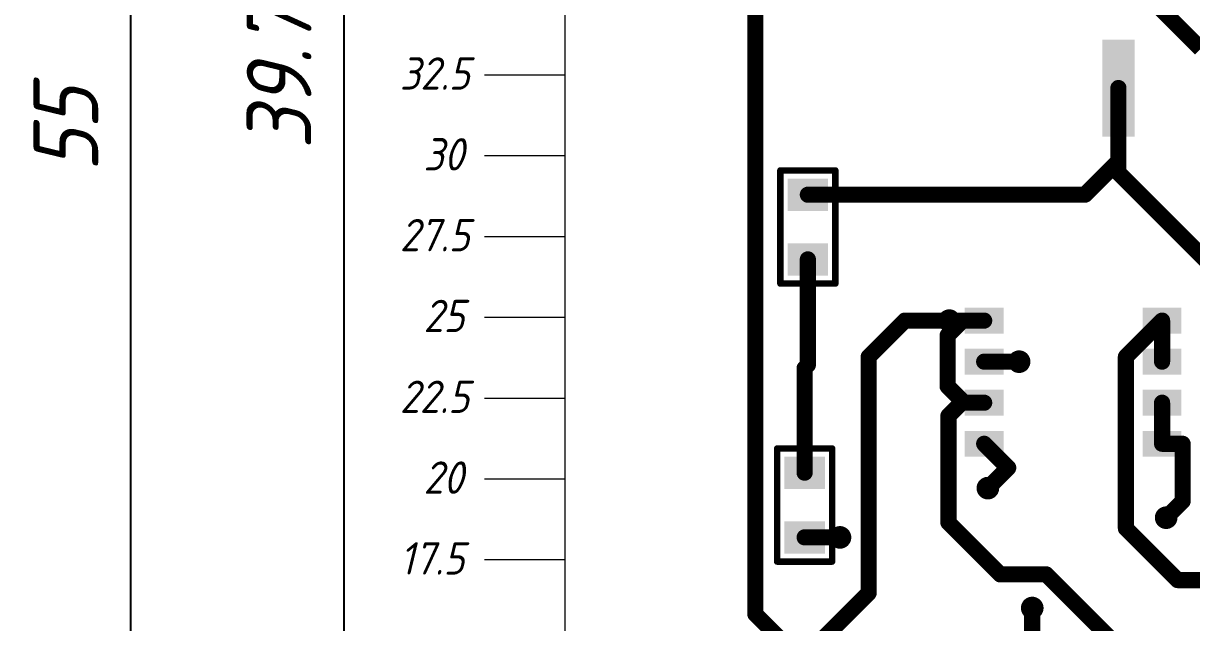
# Model space of a CAD drawing. Header units: millimetres. Extents: x -963 to 6509, y -1367 to 453.
# Drawn here: x 47.68 to 83.8, y 178.13 to 196.66 of the extents above; entities that cross this region are included whole.
import ezdxf

# ---------------------------------------------------------------- set-up
doc = ezdxf.new("R2010")
doc.units = ezdxf.units.MM
doc.header["$LTSCALE"] = 0.5
doc.layers.get('0').update_dxf_attribs({"lineweight": 60})
doc.layers.get('Defpoints').update_dxf_attribs({"color": 5})
for name, color, linetype in [('3-размеры', 6, 'Continuous'), ('TopLayer', 1, 'Continuous'), ('TopOverlay', 2, 'Continuous'), ('TopPaste', 8, 'Continuous'), ('ViaHoleLayer', 16, 'Continuous')]:
    doc.layers.add(name, color=color, linetype=linetype)
doc.layers.add('Для ПП', color=30, linetype='Continuous', lineweight=20)
doc.styles.get("Standard").update_dxf_attribs({"font": 'isocpeui.ttf', "width": 0.9})
doc.dimstyles.new('Standart', dxfattribs={"dimtxt": 5, "dimasz": 5, "dimexe": 2, "dimexo": 0, "dimgap": 1, "dimtad": 1, "dimtoh": 1, "dimdec": 1, "dimtxsty": 'Standard', "dimcen": 2.5, "dimadec": 0, "dimazin": 0, "dimtfac": 1, "dimtdec": 1, "dimtmove": 0, "dimatfit": 3, "dimldrblk": 'DOTSMALL', "dimfxl": 1, "dimarcsym": 0})

# ---------------------------------------------------------------- blocks, each defined once
blk = doc.blocks.new('R0805_21')
at = {"layer": 'TopLayer'}
for points in [[(-1.49997922, -0.62500764), (-0.4999812199999999, -0.62500764), (-1.49997922, 0.6249924), (-0.4999812199999999, 0.6249924)], [(0.5000167799999999, -0.62500764), (1.50001478, -0.62500764), (0.5000167799999999, 0.6249924), (1.50001478, 0.6249924)]]:
    blk.add_solid(points, dxfattribs=at)
at = {"layer": 'TopOverlay', "const_width": 0.1999996}
for points in [[(-1.74999142, 0.8499779799999999), (1.75002698, 0.8499779799999999)], [(-1.74999142, 0.8499779799999999), (-1.74999142, -0.84999322)], [(1.75002698, 0.8499779799999999), (1.75002698, -0.84999322)], [(-1.74999142, -0.84999322), (1.75002698, -0.84999322)]]:
    blk.add_lwpolyline(points, dxfattribs=at)
at = {"layer": 'TopOverlay', "const_width": 0.0999998}
for points in [[(-1.79999132, 0.8499779799999999, 1), (-1.69999152, 0.8499779799999999, 1)], [(-1.79999132, 0.8499779799999999, 1), (-1.69999152, 0.8499779799999999, 1)], [(1.70002708, 0.8499779799999999, 1), (1.80002688, 0.8499779799999999, 1)], [(1.70002708, 0.8499779799999999, 1), (1.80002688, 0.8499779799999999, 1)], [(-1.79999132, -0.84999322, 1), (-1.69999152, -0.84999322, 1)], [(-1.79999132, -0.84999322, 1), (-1.69999152, -0.84999322, 1)], [(1.70002708, -0.84999322, 1), (1.80002688, -0.84999322, 1)], [(1.70002708, -0.84999322, 1), (1.80002688, -0.84999322, 1)]]:
    blk.add_lwpolyline(points, format="xyb", close=True, dxfattribs=at)
at = {"layer": 'TopPaste'}
for points in [[(-1.49997922, -0.62500764), (-0.4999812199999999, -0.62500764), (-1.49997922, 0.6249924), (-0.4999812199999999, 0.6249924)], [(0.5000167799999999, -0.62500764), (1.50001478, -0.62500764), (0.5000167799999999, 0.6249924), (1.50001478, 0.6249924)]]:
    blk.add_solid(points, dxfattribs=at)
blk = doc.blocks.new('R0805_23')
at = {"layer": 'TopLayer'}
for points in [[(-1.49998176, -0.6249695399999999), (-0.49998376, -0.6249695399999999), (-1.49998176, 0.6250304999999999), (-0.49998376, 0.6250304999999999)], [(0.5000142399999999, -0.6249695399999999), (1.50001224, -0.6249695399999999), (0.5000142399999999, 0.6250304999999999), (1.50001224, 0.6250304999999999)]]:
    blk.add_solid(points, dxfattribs=at)
at = {"layer": 'TopOverlay', "const_width": 0.1999996}
for points in [[(-1.74999396, 0.85001608), (-1.74999396, -0.85000592)], [(-1.74999396, 0.85001608), (1.75002444, 0.85001608)], [(1.75002444, 0.85001608), (1.75002444, -0.85000592)], [(-1.74999396, -0.85000592), (1.75002444, -0.85000592)]]:
    blk.add_lwpolyline(points, dxfattribs=at)
at = {"layer": 'TopOverlay', "const_width": 0.0999998}
for points in [[(-1.79999386, 0.85001608, 1), (-1.69999406, 0.85001608, 1)], [(-1.79999386, 0.85001608, 1), (-1.69999406, 0.85001608, 1)], [(1.70002454, 0.85001608, 1), (1.80002434, 0.85001608, 1)], [(1.70002454, 0.85001608, 1), (1.80002434, 0.85001608, 1)], [(-1.79999386, -0.85000592, 1), (-1.69999406, -0.85000592, 1)], [(-1.79999386, -0.85000592, 1), (-1.69999406, -0.85000592, 1)], [(1.70002454, -0.85000592, 1), (1.80002434, -0.85000592, 1)], [(1.70002454, -0.85000592, 1), (1.80002434, -0.85000592, 1)]]:
    blk.add_lwpolyline(points, format="xyb", close=True, dxfattribs=at)
at = {"layer": 'TopPaste'}
for points in [[(-1.49998176, -0.6249695399999999), (-0.49998376, -0.6249695399999999), (-1.49998176, 0.6250304999999999), (-0.49998376, 0.6250304999999999)], [(0.5000142399999999, -0.6249695399999999), (1.50001224, -0.6249695399999999), (0.5000142399999999, 0.6250304999999999), (1.50001224, 0.6250304999999999)]]:
    blk.add_solid(points, dxfattribs=at)
blk = doc.blocks.new('SO_8_27')
at = {"layer": 'TopLayer'}
for points in [[(-2.30503984, 3.34998314), (-2.30503984, 2.14998554), (-1.50504144, 3.34998314), (-1.50504144, 2.14998554)], [(-1.03503984, 3.34998314), (-1.03503984, 2.14998554), (-0.23504144, 3.34998314), (-0.23504144, 2.14998554)], [(0.23496016, 3.34998314), (0.23496016, 2.14998554), (1.03495856, 3.34998314), (1.03495856, 2.14998554)], [(1.50496016, 3.34998314), (1.50496016, 2.14998554), (2.30495856, 3.34998314), (2.30495856, 2.14998554)], [(-2.30503984, -2.14998046), (-2.30503984, -3.34997806), (-1.50504144, -2.14998046), (-1.50504144, -3.34997806)], [(-1.03503984, -2.14998046), (-1.03503984, -3.34997806), (-0.23504144, -2.14998046), (-0.23504144, -3.34997806)], [(0.23496016, -2.14998046), (0.23496016, -3.34997806), (1.03495856, -2.14998046), (1.03495856, -3.34997806)], [(1.50496016, -2.14998046), (1.50496016, -3.34997806), (2.30495856, -2.14998046), (2.30495856, -3.34997806)]]:
    blk.add_solid(points, dxfattribs=at)
at = {"layer": 'TopPaste'}
for points in [[(-2.30503984, 3.34998314), (-2.30503984, 2.14998554), (-1.50504144, 3.34998314), (-1.50504144, 2.14998554)], [(-1.03503984, 3.34998314), (-1.03503984, 2.14998554), (-0.23504144, 3.34998314), (-0.23504144, 2.14998554)], [(0.23496016, 3.34998314), (0.23496016, 2.14998554), (1.03495856, 3.34998314), (1.03495856, 2.14998554)], [(1.50496016, 3.34998314), (1.50496016, 2.14998554), (2.30495856, 3.34998314), (2.30495856, 2.14998554)], [(-2.30503984, -2.14998046), (-2.30503984, -3.34997806), (-1.50504144, -2.14998046), (-1.50504144, -3.34997806)], [(-1.03503984, -2.14998046), (-1.03503984, -3.34997806), (-0.23504144, -2.14998046), (-0.23504144, -3.34997806)], [(0.23496016, -2.14998046), (0.23496016, -3.34997806), (1.03495856, -2.14998046), (1.03495856, -3.34997806)], [(1.50496016, -2.14998046), (1.50496016, -3.34997806), (2.30495856, -2.14998046), (2.30495856, -3.34997806)]]:
    blk.add_solid(points, dxfattribs=at)
blk = doc.blocks.new('PLS1_S_28')
at = {"layer": 'TopLayer'}
blk.add_solid([(-0.4999736, 1.50001224), (-0.4999736, -1.49998684), (0.5000243999999999, 1.50001224), (0.5000243999999999, -1.49998684)], dxfattribs=at)
at = {"layer": 'TopPaste'}
blk.add_solid([(-0.4999736, 1.50001224), (-0.4999736, -1.49998684), (0.5000243999999999, 1.50001224), (0.5000243999999999, -1.49998684)], dxfattribs=at)
blk = doc.blocks.new('*D155')
at = {"layer": '3-размеры', "color": 0, "lineweight": -2, "transparency": 16777216}
for p, q in [((66.43290486808858, 217.5645519567734), (48.99380456198009, 217.5645519567733)), ((50.99380456198009, 215.5645519567733), (50.99380456198011, 164.5645501967732)), ((66.43290486808856, 162.5645501967733), (48.99380456198011, 162.5645501967732))]:
    blk.add_line(p, q, dxfattribs=at)
at = {"layer": '3-размеры', "color": 0, "transparency": 16777216}
for points in [[(50.66047122864676, 215.5645519567733), (51.32713789531343, 215.5645519567733), (50.99380456198009, 217.5645519567733)], [(50.66047122864677, 164.5645501967732), (51.32713789531344, 164.5645501967732), (50.99380456198011, 162.5645501967732)]]:
    blk.add_solid(points, dxfattribs=at)
at = {"layer": 'Defpoints', "color": 0, "transparency": 16777216}
for p in [(66.43290486808858, 217.5645519567734), (50.99380456198011, 162.5645501967732), (66.43290486808856, 162.5645501967733)]:
    blk.add_point(p, dxfattribs=at)
at = {"layer": '3-размеры', "color": 0, "transparency": 16777216, "insert": (48.99380456198014, 193.3851676116701), "char_height": 2, "attachment_point": 5, "rotation": 90}
blk.add_mtext('55', dxfattribs=at)
blk = doc.blocks.new('_DotSmall')
at = {"color": 0, "linetype": 'ByBlock', "const_width": 0.5}
blk.add_lwpolyline([(-0.0625, 0, 1), (0.0625, 0, 1)], format="xyb", close=True, dxfattribs=at)
blk = doc.blocks.new('*D162')
at = {"layer": '3-размеры', "color": 0, "lineweight": -2, "transparency": 16777216}
for p, q in [((67.93290440808855, 214.0645513367733), (55.59753880904044, 214.0645513367733)), ((57.59753880904044, 176.3645291367732), (57.59753880904044, 212.0645513367733)), ((99.38287706808858, 174.3645291367733), (55.59753880904045, 174.3645291367732))]:
    blk.add_line(p, q, dxfattribs=at)
at = {"layer": '3-размеры', "color": 0, "transparency": 16777216}
for points in [[(57.2642054757071, 212.0645513367733), (57.93087214237377, 212.0645513367733), (57.59753880904044, 214.0645513367733)], [(57.26420547570711, 176.3645291367732), (57.93087214237378, 176.3645291367732), (57.59753880904045, 174.3645291367732)]]:
    blk.add_solid(points, dxfattribs=at)
at = {"layer": 'Defpoints', "color": 0, "transparency": 16777216}
for p in [(57.59753880904044, 214.0645513367733), (67.93290440808855, 214.0645513367733), (99.38287706808858, 174.3645291367733)]:
    blk.add_point(p, dxfattribs=at)
at = {"layer": '3-размеры', "color": 0, "transparency": 16777216, "insert": (55.5846600211617, 194.9640765272341), "char_height": 2, "attachment_point": 5, "rotation": 90}
blk.add_mtext('39.7', dxfattribs=at)

msp = doc.modelspace()

# ---------------------------------------------------------------- linework, layer by layer
at = {"layer": 'TopLayer', "const_width": 0.499999}
for points in [[(80.29147506808852, 199.6609479367732), (84.07607506808853, 195.8763479367732)], [(70.30927506808851, 178.3889051367732), (70.30927506808851, 198.7465479367732)], [(81.53292546808854, 192.3965479367732), (81.53292546808854, 194.6645647367732)], [(80.50097426808853, 191.3645967367732), (81.53292546808854, 192.3965479367732)], [(81.53292546808854, 192.0409479367732), (81.53292546808854, 192.3965479367732)], [(81.53292546808854, 192.0409479367732), (85.12092946808852, 188.4529439367732)], [(71.93289386808851, 191.3645967367732), (80.50097426808853, 191.3645967367732)], [(71.93289386808851, 186.0957731367732), (71.93289386808851, 189.3646007367732)], [(73.81447506808851, 186.3522623367732), (74.93207506808852, 187.4698623367732)], [(74.93207506808852, 187.4698623367732), (76.30458946808852, 187.4698623367732)], [(76.25287506808851, 187.0108335367732), (76.71190386808851, 187.4698623367732)], [(76.30367506808852, 187.4689479367732), (76.30458946808852, 187.4698623367732)], [(76.30458946808852, 187.4698623367732), (76.71190386808851, 187.4698623367732)], [(76.71190386808851, 187.4698623367732), (77.38337826808853, 187.4698623367732)], [(81.76467506808854, 186.3511955367732), (82.88334186808854, 187.4698623367732)], [(82.88334186808854, 186.1998623367732), (82.88334186808854, 187.4698623367732)], [(76.25287506808851, 185.4378623367732), (76.25287506808851, 187.0108335367732)], [(73.81447506808851, 179.0459523367732), (73.81447506808851, 186.3522623367732)], [(77.38337826808853, 186.1998623367732), (78.46176066808852, 186.1998623367732)], [(78.46176066808852, 186.1998623367732), (78.46267506808852, 186.1989479367732)], [(81.76467506808854, 181.0427479367732), (81.76467506808854, 186.3511955367732)], [(71.83286866808854, 185.9957479367732), (71.93289386808851, 186.0957731367732)], [(71.83286866808854, 182.7645631367732), (71.83286866808854, 185.9957479367732)], [(76.25287506808851, 185.4378623367732), (76.76087506808852, 184.9298623367732)], [(76.27827506808853, 184.5225479367732), (76.68558946808852, 184.9298623367732)], [(76.68558946808852, 184.9298623367732), (76.76087506808852, 184.9298623367732)], [(76.76087506808852, 184.9298623367732), (77.38337826808853, 184.9298623367732)], [(82.88334186808854, 183.6598623367732), (82.88334186808854, 184.9298623367732)], [(76.27827506808853, 181.2205479367732), (76.27827506808853, 184.5225479367732)], [(77.38337826808853, 183.6598623367732), (78.12668386808852, 182.9165567367732)], [(82.88334186808854, 183.6598623367732), (83.51727506808854, 183.6598623367732)], [(83.51727506808854, 181.8809479367732), (83.51727506808854, 183.6598623367732)], [(77.49747506808853, 182.2873479367732), (78.12668386808852, 182.9165567367732)], [(83.00927506808853, 181.3729479367732), (83.51727506808854, 181.8809479367732)], [(76.27827506808853, 181.2205479367732), (77.87847506808853, 179.6203479367732)], [(71.83286866808854, 180.7645671367732), (72.92425586808852, 180.7645671367732)], [(72.92425586808852, 180.7645671367732), (72.92547506808853, 180.7633479367732)], [(81.76467506808854, 181.0427479367732), (83.36487506808854, 179.4425479367732)], [(77.87847506808853, 179.6203479367732), (79.30087506808852, 179.6203479367732)], [(79.30087506808852, 179.6203479367732), (81.73338226808852, 177.1878407367732)], [(83.36487506808854, 179.4425479367732), (89.91761786808851, 179.4425479367732)], [(71.73335146808853, 176.9648287367732), (73.81447506808851, 179.0459523367732)], [(78.86907506808853, 174.7005711367732), (78.86907506808853, 178.5789479367732)], [(70.30927506808851, 178.3889051367732), (71.73335146808853, 176.9648287367732)]]:
    msp.add_lwpolyline(points, dxfattribs=at)
at = {"layer": 'TopLayer'}
for points, const_width in [([(81.40792698808852, 194.6645647367732, 1), (81.65792394808852, 194.6645647367732, 1)], 0.2499995), ([(81.40792698808852, 192.3965479367732, 1), (81.65792394808852, 192.3965479367732, 1)], 0.2499995), ([(81.40792698808852, 192.3965479367732, 1), (81.65792394808852, 192.3965479367732, 1)], 0.2499995), ([(81.40792698808852, 192.3965479367732, 1), (81.65792394808852, 192.3965479367732, 1)], 0.2499995), ([(81.40792698808852, 192.0409479367732, 1), (81.65792394808852, 192.0409479367732, 1)], 0.2499995), ([(81.40792698808852, 192.0409479367732, 1), (81.65792394808852, 192.0409479367732, 1)], 0.2499995), ([(71.80789538808853, 191.3645967367732, 1), (72.05789234808853, 191.3645967367732, 1)], 0.2499995), ([(80.37597578808851, 191.3645967367732, 1), (80.62597274808851, 191.3645967367732, 1)], 0.2499995), ([(80.37597578808851, 191.3645967367732, 1), (80.62597274808851, 191.3645967367732, 1)], 0.2499995), ([(71.80789538808853, 189.3646007367732, 1), (72.05789234808853, 189.3646007367732, 1)], 0.2499995), ([(76.12867414808852, 187.4689479367732, 1), (76.47867598808853, 187.4689479367732, 1)], 0.3499993), ([(74.80707658808853, 187.4698623367732, 1), (75.05707354808851, 187.4698623367732, 1)], 0.2499995), ([(74.80707658808853, 187.4698623367732, 1), (75.05707354808851, 187.4698623367732, 1)], 0.2499995), ([(76.17867658808854, 187.4689479367732, 1), (76.42867354808851, 187.4689479367732, 1)], 0.2499995), ([(76.17959098808853, 187.4698623367732, 1), (76.42958794808851, 187.4698623367732, 1)], 0.2499995), ([(76.17959098808853, 187.4698623367732, 1), (76.42958794808851, 187.4698623367732, 1)], 0.2499995), ([(76.17959098808853, 187.4698623367732, 1), (76.42958794808851, 187.4698623367732, 1)], 0.2499995), ([(76.58690538808852, 187.4698623367732, 1), (76.83690234808853, 187.4698623367732, 1)], 0.2499995), ([(76.58690538808852, 187.4698623367732, 1), (76.83690234808853, 187.4698623367732, 1)], 0.2499995), ([(76.58690538808852, 187.4698623367732, 1), (76.83690234808853, 187.4698623367732, 1)], 0.2499995), ([(77.25837978808852, 187.4698623367732, 1), (77.50837674808852, 187.4698623367732, 1)], 0.2499995), ([(82.75834338808852, 187.4698623367732, 1), (83.00834034808852, 187.4698623367732, 1)], 0.2499995), ([(82.75834338808852, 187.4698623367732, 1), (83.00834034808852, 187.4698623367732, 1)], 0.2499995), ([(76.12787658808853, 187.0108335367732, 1), (76.37787354808853, 187.0108335367732, 1)], 0.2499995), ([(76.12787658808853, 187.0108335367732, 1), (76.37787354808853, 187.0108335367732, 1)], 0.2499995), ([(73.68947658808852, 186.3522623367732, 1), (73.93947354808853, 186.3522623367732, 1)], 0.2499995), ([(73.68947658808852, 186.3522623367732, 1), (73.93947354808853, 186.3522623367732, 1)], 0.2499995), ([(77.25837978808852, 186.1998623367732, 1), (77.50837674808852, 186.1998623367732, 1)], 0.2499995), ([(78.28767414808851, 186.1989479367732, 1), (78.63767598808852, 186.1989479367732, 1)], 0.3499993), ([(78.33676218808853, 186.1998623367732, 1), (78.58675914808853, 186.1998623367732, 1)], 0.2499995), ([(78.33676218808853, 186.1998623367732, 1), (78.58675914808853, 186.1998623367732, 1)], 0.2499995), ([(78.33767658808853, 186.1989479367732, 1), (78.58767354808853, 186.1989479367732, 1)], 0.2499995), ([(81.63967658808852, 186.3511955367732, 1), (81.88967354808852, 186.3511955367732, 1)], 0.2499995), ([(81.63967658808852, 186.3511955367732, 1), (81.88967354808852, 186.3511955367732, 1)], 0.2499995), ([(82.75834338808852, 186.1998623367732, 1), (83.00834034808852, 186.1998623367732, 1)], 0.2499995), ([(71.70787018808852, 185.9957479367732, 1), (71.95786714808852, 185.9957479367732, 1)], 0.2499995), ([(71.70787018808852, 185.9957479367732, 1), (71.95786714808852, 185.9957479367732, 1)], 0.2499995), ([(71.80789538808853, 186.0957731367732, 1), (72.05789234808853, 186.0957731367732, 1)], 0.2499995), ([(71.80789538808853, 186.0957731367732, 1), (72.05789234808853, 186.0957731367732, 1)], 0.2499995), ([(76.12787658808853, 185.4378623367732, 1), (76.37787354808853, 185.4378623367732, 1)], 0.2499995), ([(76.12787658808853, 185.4378623367732, 1), (76.37787354808853, 185.4378623367732, 1)], 0.2499995), ([(76.56059098808853, 184.9298623367732, 1), (76.81058794808851, 184.9298623367732, 1)], 0.2499995), ([(76.56059098808853, 184.9298623367732, 1), (76.81058794808851, 184.9298623367732, 1)], 0.2499995), ([(76.63587658808854, 184.9298623367732, 1), (76.88587354808851, 184.9298623367732, 1)], 0.2499995), ([(76.63587658808854, 184.9298623367732, 1), (76.88587354808851, 184.9298623367732, 1)], 0.2499995), ([(76.63587658808854, 184.9298623367732, 1), (76.88587354808851, 184.9298623367732, 1)], 0.2499995), ([(77.25837978808852, 184.9298623367732, 1), (77.50837674808852, 184.9298623367732, 1)], 0.2499995), ([(82.75834338808852, 184.9298623367732, 1), (83.00834034808852, 184.9298623367732, 1)], 0.2499995), ([(76.15327658808852, 184.5225479367732, 1), (76.40327354808852, 184.5225479367732, 1)], 0.2499995), ([(76.15327658808852, 184.5225479367732, 1), (76.40327354808852, 184.5225479367732, 1)], 0.2499995), ([(77.25837978808852, 183.6598623367732, 1), (77.50837674808852, 183.6598623367732, 1)], 0.2499995), ([(82.75834338808852, 183.6598623367732, 1), (83.00834034808852, 183.6598623367732, 1)], 0.2499995), ([(82.75834338808852, 183.6598623367732, 1), (83.00834034808852, 183.6598623367732, 1)], 0.2499995), ([(83.39227658808852, 183.6598623367732, 1), (83.64227354808853, 183.6598623367732, 1)], 0.2499995), ([(83.39227658808852, 183.6598623367732, 1), (83.64227354808853, 183.6598623367732, 1)], 0.2499995), ([(78.00168538808853, 182.9165567367732, 1), (78.25168234808854, 182.9165567367732, 1)], 0.2499995), ([(78.00168538808853, 182.9165567367732, 1), (78.25168234808854, 182.9165567367732, 1)], 0.2499995), ([(71.70787018808852, 182.7645631367732, 1), (71.95786714808852, 182.7645631367732, 1)], 0.2499995), ([(77.32247414808853, 182.2873479367732, 1), (77.67247598808854, 182.2873479367732, 1)], 0.3499993), ([(77.37247658808852, 182.2873479367732, 1), (77.62247354808852, 182.2873479367732, 1)], 0.2499995), ([(83.39227658808852, 181.8809479367732, 1), (83.64227354808853, 181.8809479367732, 1)], 0.2499995), ([(83.39227658808852, 181.8809479367732, 1), (83.64227354808853, 181.8809479367732, 1)], 0.2499995), ([(82.83427414808853, 181.3729479367732, 1), (83.18427598808853, 181.3729479367732, 1)], 0.3499993), ([(76.15327658808852, 181.2205479367732, 1), (76.40327354808852, 181.2205479367732, 1)], 0.2499995), ([(76.15327658808852, 181.2205479367732, 1), (76.40327354808852, 181.2205479367732, 1)], 0.2499995), ([(82.88427658808851, 181.3729479367732, 1), (83.13427354808852, 181.3729479367732, 1)], 0.2499995), ([(71.70787018808852, 180.7645671367732, 1), (71.95786714808852, 180.7645671367732, 1)], 0.2499995), ([(72.75047414808853, 180.7633479367732, 1), (73.10047598808853, 180.7633479367732, 1)], 0.3499993), ([(72.79925738808853, 180.7645671367732, 1), (73.04925434808851, 180.7645671367732, 1)], 0.2499995), ([(72.79925738808853, 180.7645671367732, 1), (73.04925434808851, 180.7645671367732, 1)], 0.2499995), ([(72.80047658808851, 180.7633479367732, 1), (73.05047354808852, 180.7633479367732, 1)], 0.2499995), ([(81.63967658808852, 181.0427479367732, 1), (81.88967354808852, 181.0427479367732, 1)], 0.2499995), ([(81.63967658808852, 181.0427479367732, 1), (81.88967354808852, 181.0427479367732, 1)], 0.2499995), ([(77.75347658808852, 179.6203479367732, 1), (78.00347354808852, 179.6203479367732, 1)], 0.2499995), ([(77.75347658808852, 179.6203479367732, 1), (78.00347354808852, 179.6203479367732, 1)], 0.2499995), ([(79.17587658808853, 179.6203479367732, 1), (79.42587354808853, 179.6203479367732, 1)], 0.2499995), ([(79.17587658808853, 179.6203479367732, 1), (79.42587354808853, 179.6203479367732, 1)], 0.2499995), ([(83.23987658808852, 179.4425479367732, 1), (83.48987354808853, 179.4425479367732, 1)], 0.2499995), ([(83.23987658808852, 179.4425479367732, 1), (83.48987354808853, 179.4425479367732, 1)], 0.2499995), ([(73.68947658808852, 179.0459523367732, 1), (73.93947354808853, 179.0459523367732, 1)], 0.2499995), ([(73.68947658808852, 179.0459523367732, 1), (73.93947354808853, 179.0459523367732, 1)], 0.2499995), ([(78.69407414808853, 178.5789479367732, 1), (79.04407598808854, 178.5789479367732, 1)], 0.3499993), ([(78.74407658808852, 178.5789479367732, 1), (78.99407354808852, 178.5789479367732, 1)], 0.2499995), ([(70.18427658808852, 178.3889051367732, 1), (70.43427354808853, 178.3889051367732, 1)], 0.2499995), ([(70.18427658808852, 178.3889051367732, 1), (70.43427354808853, 178.3889051367732, 1)], 0.2499995)]:
    msp.add_lwpolyline(points, format="xyb", close=True, dxfattribs=dict(at, const_width=const_width))
at = {"layer": 'ViaHoleLayer', "const_width": 0.1999996}
for points in [[(76.2036752686966, 187.4689479381296, 1), (76.40367486869661, 187.4689479381296, 1)], [(78.36267526869662, 186.1989479381295, 1), (78.5626748686966, 186.1989479381295, 1)], [(77.39747526869661, 182.2873479381296, 1), (77.5974748686966, 182.2873479381296, 1)], [(82.9092752686966, 181.3729479381296, 1), (83.10927486869662, 181.3729479381296, 1)], [(72.82547526869661, 180.7633479381296, 1), (73.02547486869662, 180.7633479381296, 1)], [(78.76907526869661, 178.5789479381295, 1), (78.9690748686966, 178.5789479381295, 1)]]:
    msp.add_lwpolyline(points, format="xyb", close=True, dxfattribs=at)
at = {"layer": 'Для ПП'}
for p, q in [((64.43290378808854, 164.5645512767732), (64.43290378808854, 215.5645508767732)), ((64.43290378808854, 195.0645501967732), (61.93290378808854, 195.0645501967732)), ((64.43290378808854, 192.5645501967732), (61.93290378808854, 192.5645501967732)), ((64.43290378808854, 190.0645501967732), (61.93290378808854, 190.0645501967732)), ((64.43290378808854, 187.5645501967732), (61.93290378808854, 187.5645501967732)), ((64.43290378808854, 185.0645501967732), (61.93290378808854, 185.0645501967732)), ((64.43290378808854, 182.5645501967732), (61.93290378808854, 182.5645501967732)), ((64.43290378808854, 180.0645501967732), (61.93290378808854, 180.0645501967732))]:
    msp.add_line(p, q, dxfattribs=at)

# ---------------------------------------------------------------- block references
msp.add_blockref('PLS1_S_28', (81.53290006808851, 194.6645520367732))
for name, p, rotation in [('R0805_21', (71.9328989480885, 190.3645504767732), 270), ('SO_8_27', (80.13335752808848, 185.5648216967732), 270), ('R0805_23', (71.83289914808853, 181.7645498967732), 90)]:
    msp.add_blockref(name, p, dxfattribs=dict(rotation=rotation))

# ---------------------------------------------------------------- texts
at = {"layer": 'Для ПП', "width": 0.9}
for s, p in [('32.5', (59.31807908348731, 194.6138060526662)), ('30', (60.05035070746237, 192.1138060526662)), ('27.5', (59.31807908348731, 189.6138060526662)), ('25', (60.05035070746237, 187.1138060526662)), ('22.5', (59.31807908348731, 184.6138060526662)), ('20', (60.05035070746237, 182.1138060526662)), ('17.5', (59.31807908348731, 179.6138060526662))]:
    msp.add_text(s, height=1, dxfattribs=at).set_placement(p)

# ---------------------------------------------------------------- dimensions: what is measured, and where the dimension line sits
at = {"layer": '3-размеры'}
dim = msp.add_linear_dim(base=(50.99380456198011, 162.5645501967732), p1=(66.43290486808856, 217.5645519567732), p2=(66.43290486808853, 162.5645501967732), angle=90, dimstyle='Standart', override={"dimtxt": 2, "dimasz": 2}, dxfattribs=at)
dim.commit()
dim.dimension.update_dxf_attribs({"geometry": '*D155', "text_midpoint": (50.99380456198014, 193.3851676116701), "dimtype": 160})
dim = msp.add_linear_dim(base=(57.59753880904044, 214.0645513367733), p1=(99.38287706808852, 174.3645291367732), p2=(67.93290440808852, 214.0645513367732), angle=90, text='39.7', dimstyle='Standart', override={"dimtxt": 2, "dimasz": 2}, dxfattribs=at)
dim.commit()
dim.dimension.update_dxf_attribs({"geometry": '*D162', "text_midpoint": (57.59753880904049, 194.9640765272341), "dimtype": 160})

doc.saveas('drawing.dxf')
